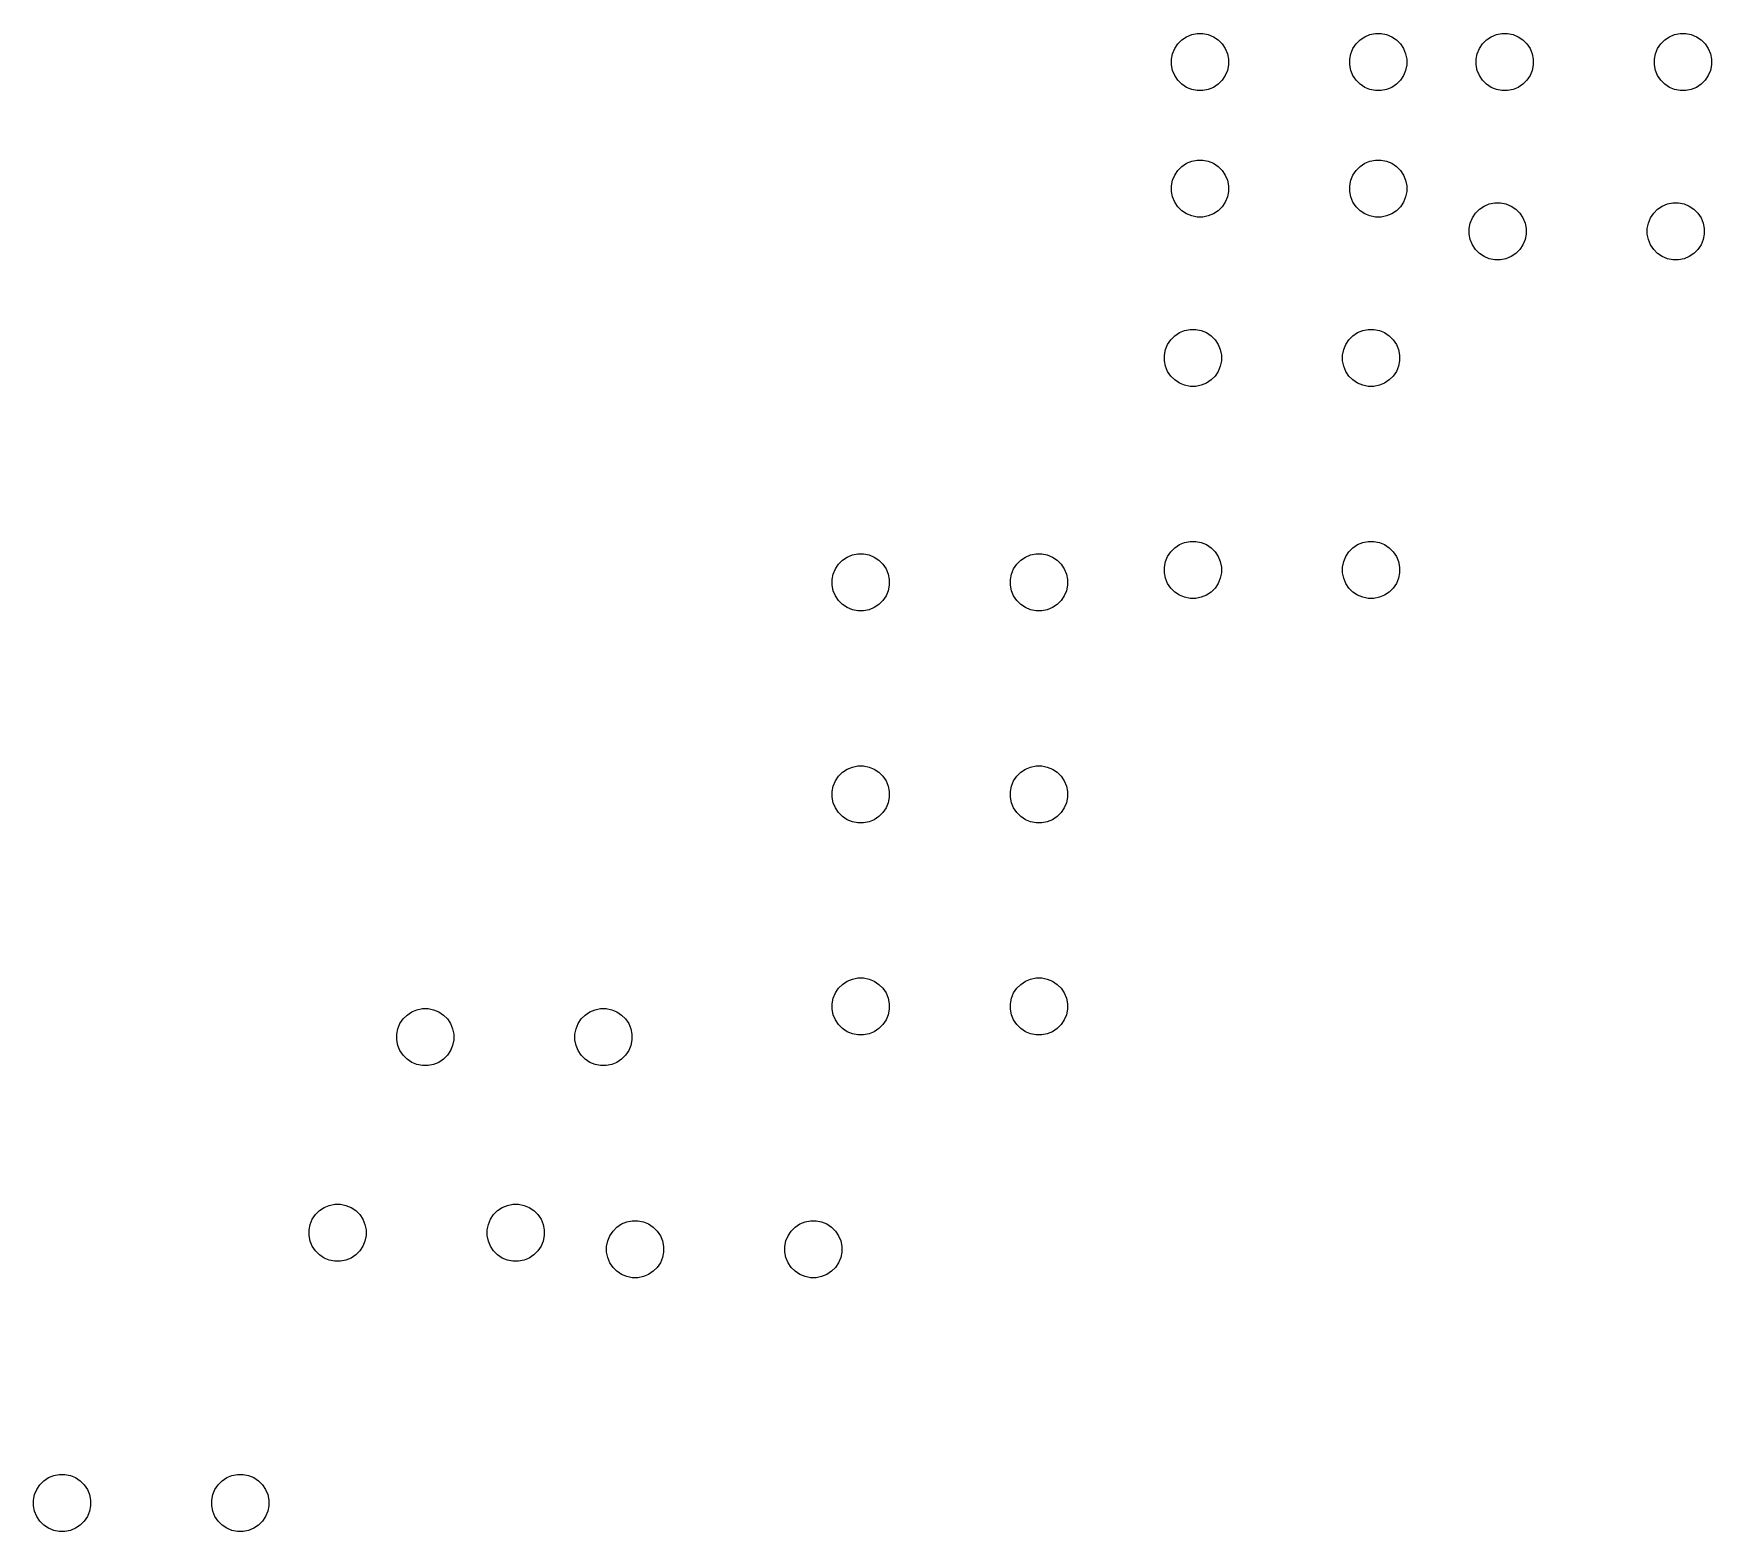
# Model space of a CAD drawing. Extents: x 30 to 480, y -170 to -28.
# Drawn here: x 397.04 to 444.12, y -164.68 to -122.65 of the extents above; entities that cross this region are included whole.
import ezdxf

# ---------------------------------------------------------------- set-up
doc = ezdxf.new("R2010")
doc.units = 0
doc.layers.add('BLACK', color=7, linetype='CONTINUOUS')

msp = doc.modelspace()

# ---------------------------------------------------------------- linework, layer by layer
at = {"layer": 'BLACK', "linetype": 'CONTINUOUS'}
for p, q in [((429.147, -122.94), (429.258, -122.829)), ((429.258, -122.829), (429.389, -122.741)), ((429.389, -122.741), (429.535, -122.681)), ((429.535, -122.681), (429.689, -122.65)), ((429.689, -122.65), (429.847, -122.65)), ((429.847, -122.65), (430.001, -122.681)), ((430.001, -122.681), (430.147, -122.741)), ((430.147, -122.741), (430.278, -122.829)), ((430.278, -122.829), (430.389, -122.94)), ((434.147, -122.94), (434.258, -122.829)), ((434.258, -122.829), (434.389, -122.741)), ((434.389, -122.741), (434.535, -122.681)), ((434.535, -122.681), (434.689, -122.65)), ((434.689, -122.65), (434.847, -122.65)), ((434.847, -122.65), (435.001, -122.681)), ((435.001, -122.681), (435.147, -122.741)), ((435.147, -122.741), (435.278, -122.829)), ((435.278, -122.829), (435.389, -122.94)), ((437.697, -122.94), (437.808, -122.829)), ((437.808, -122.829), (437.939, -122.741)), ((437.939, -122.741), (438.085, -122.681)), ((438.085, -122.681), (438.239, -122.65)), ((438.239, -122.65), (438.397, -122.65)), ((438.397, -122.65), (438.551, -122.681)), ((438.551, -122.681), (438.697, -122.741)), ((438.697, -122.741), (438.828, -122.829)), ((438.828, -122.829), (438.939, -122.94)), ((442.697, -122.94), (442.808, -122.829)), ((442.808, -122.829), (442.939, -122.741)), ((442.939, -122.741), (443.085, -122.681)), ((443.085, -122.681), (443.239, -122.65)), ((443.239, -122.65), (443.397, -122.65)), ((443.397, -122.65), (443.551, -122.681)), ((443.551, -122.681), (443.697, -122.741)), ((443.697, -122.741), (443.828, -122.829)), ((443.828, -122.829), (443.939, -122.94)), ((428.968, -123.371), (428.999, -123.217)), ((428.999, -123.217), (429.059, -123.071)), ((429.059, -123.071), (429.147, -122.94)), ((430.389, -122.94), (430.477, -123.071)), ((430.477, -123.071), (430.537, -123.217)), ((430.537, -123.217), (430.568, -123.371)), ((433.968, -123.371), (433.999, -123.217)), ((433.999, -123.217), (434.059, -123.071)), ((434.059, -123.071), (434.147, -122.94)), ((435.389, -122.94), (435.477, -123.071)), ((435.477, -123.071), (435.537, -123.217)), ((435.537, -123.217), (435.568, -123.371)), ((437.518, -123.371), (437.549, -123.217)), ((437.549, -123.217), (437.609, -123.071)), ((437.609, -123.071), (437.697, -122.94)), ((438.939, -122.94), (439.027, -123.071)), ((439.027, -123.071), (439.087, -123.217)), ((439.087, -123.217), (439.118, -123.371)), ((442.518, -123.371), (442.549, -123.217)), ((442.549, -123.217), (442.609, -123.071)), ((442.609, -123.071), (442.697, -122.94)), ((443.939, -122.94), (444.027, -123.071)), ((444.027, -123.071), (444.087, -123.217)), ((444.087, -123.217), (444.118, -123.371)), ((428.968, -123.529), (428.968, -123.371)), ((428.999, -123.683), (428.968, -123.529)), ((429.059, -123.829), (428.999, -123.683)), ((430.537, -123.683), (430.477, -123.829)), ((430.568, -123.529), (430.537, -123.683)), ((430.568, -123.371), (430.568, -123.529)), ((433.968, -123.529), (433.968, -123.371)), ((433.999, -123.683), (433.968, -123.529)), ((434.059, -123.829), (433.999, -123.683)), ((435.537, -123.683), (435.477, -123.829)), ((435.568, -123.529), (435.537, -123.683)), ((435.568, -123.371), (435.568, -123.529)), ((437.518, -123.529), (437.518, -123.371)), ((437.549, -123.683), (437.518, -123.529)), ((437.609, -123.829), (437.549, -123.683)), ((439.087, -123.683), (439.027, -123.829)), ((439.118, -123.529), (439.087, -123.683)), ((439.118, -123.371), (439.118, -123.529)), ((442.518, -123.529), (442.518, -123.371)), ((442.549, -123.683), (442.518, -123.529)), ((442.609, -123.829), (442.549, -123.683)), ((444.087, -123.683), (444.027, -123.829)), ((444.118, -123.529), (444.087, -123.683)), ((444.118, -123.371), (444.118, -123.529)), ((429.147, -123.96), (429.059, -123.829)), ((429.258, -124.071), (429.147, -123.96)), ((429.389, -124.159), (429.258, -124.071)), ((429.535, -124.219), (429.389, -124.159)), ((429.689, -124.25), (429.535, -124.219)), ((429.847, -124.25), (429.689, -124.25)), ((430.001, -124.219), (429.847, -124.25)), ((430.147, -124.159), (430.001, -124.219)), ((430.278, -124.071), (430.147, -124.159)), ((430.389, -123.96), (430.278, -124.071)), ((430.477, -123.829), (430.389, -123.96)), ((434.147, -123.96), (434.059, -123.829)), ((434.258, -124.071), (434.147, -123.96)), ((434.389, -124.159), (434.258, -124.071)), ((434.535, -124.219), (434.389, -124.159)), ((434.689, -124.25), (434.535, -124.219)), ((434.847, -124.25), (434.689, -124.25)), ((435.001, -124.219), (434.847, -124.25)), ((435.147, -124.159), (435.001, -124.219)), ((435.278, -124.071), (435.147, -124.159)), ((435.389, -123.96), (435.278, -124.071)), ((435.477, -123.829), (435.389, -123.96)), ((437.697, -123.96), (437.609, -123.829)), ((437.808, -124.071), (437.697, -123.96)), ((437.939, -124.159), (437.808, -124.071)), ((438.085, -124.219), (437.939, -124.159)), ((438.239, -124.25), (438.085, -124.219)), ((438.397, -124.25), (438.239, -124.25)), ((438.551, -124.219), (438.397, -124.25)), ((438.697, -124.159), (438.551, -124.219)), ((438.828, -124.071), (438.697, -124.159)), ((438.939, -123.96), (438.828, -124.071)), ((439.027, -123.829), (438.939, -123.96)), ((442.697, -123.96), (442.609, -123.829)), ((442.808, -124.071), (442.697, -123.96)), ((442.939, -124.159), (442.808, -124.071)), ((443.085, -124.219), (442.939, -124.159)), ((443.239, -124.25), (443.085, -124.219)), ((443.397, -124.25), (443.239, -124.25)), ((443.551, -124.219), (443.397, -124.25)), ((443.697, -124.159), (443.551, -124.219)), ((443.828, -124.071), (443.697, -124.159)), ((443.939, -123.96), (443.828, -124.071)), ((444.027, -123.829), (443.939, -123.96)), ((428.999, -126.767), (429.059, -126.621)), ((429.059, -126.621), (429.147, -126.49)), ((429.147, -126.49), (429.258, -126.379)), ((429.258, -126.379), (429.389, -126.291)), ((429.389, -126.291), (429.535, -126.231)), ((429.535, -126.231), (429.689, -126.2)), ((429.689, -126.2), (429.847, -126.2)), ((429.847, -126.2), (430.001, -126.231)), ((430.001, -126.231), (430.147, -126.291)), ((430.147, -126.291), (430.278, -126.379)), ((430.278, -126.379), (430.389, -126.49)), ((430.389, -126.49), (430.477, -126.621)), ((430.477, -126.621), (430.537, -126.767)), ((433.999, -126.767), (434.059, -126.621)), ((434.059, -126.621), (434.147, -126.49)), ((434.147, -126.49), (434.258, -126.379)), ((434.258, -126.379), (434.389, -126.291)), ((434.389, -126.291), (434.535, -126.231)), ((434.535, -126.231), (434.689, -126.2)), ((434.689, -126.2), (434.847, -126.2)), ((434.847, -126.2), (435.001, -126.231)), ((435.001, -126.231), (435.147, -126.291)), ((435.147, -126.291), (435.278, -126.379)), ((435.278, -126.379), (435.389, -126.49)), ((435.389, -126.49), (435.477, -126.621)), ((435.477, -126.621), (435.537, -126.767)), ((428.968, -126.921), (428.999, -126.767)), ((428.968, -127.079), (428.968, -126.921)), ((428.999, -127.233), (428.968, -127.079)), ((430.537, -126.767), (430.568, -126.921)), ((430.568, -127.079), (430.537, -127.233)), ((430.568, -126.921), (430.568, -127.079)), ((433.968, -126.921), (433.999, -126.767)), ((433.968, -127.079), (433.968, -126.921)), ((433.999, -127.233), (433.968, -127.079)), ((435.537, -126.767), (435.568, -126.921)), ((435.568, -127.079), (435.537, -127.233)), ((435.568, -126.921), (435.568, -127.079)), ((429.059, -127.379), (428.999, -127.233)), ((429.147, -127.51), (429.059, -127.379)), ((429.258, -127.621), (429.147, -127.51)), ((430.389, -127.51), (430.278, -127.621)), ((430.477, -127.379), (430.389, -127.51)), ((430.537, -127.233), (430.477, -127.379)), ((434.059, -127.379), (433.999, -127.233)), ((434.147, -127.51), (434.059, -127.379)), ((434.258, -127.621), (434.147, -127.51)), ((435.389, -127.51), (435.278, -127.621)), ((435.477, -127.379), (435.389, -127.51)), ((435.537, -127.233), (435.477, -127.379)), ((437.497, -127.69), (437.608, -127.579)), ((437.608, -127.579), (437.739, -127.491)), ((437.739, -127.491), (437.885, -127.431)), ((437.885, -127.431), (438.039, -127.4)), ((438.039, -127.4), (438.197, -127.4)), ((438.197, -127.4), (438.351, -127.431)), ((438.351, -127.431), (438.497, -127.491)), ((438.497, -127.491), (438.628, -127.579)), ((438.628, -127.579), (438.739, -127.69)), ((442.497, -127.69), (442.608, -127.579)), ((442.608, -127.579), (442.739, -127.491)), ((442.739, -127.491), (442.885, -127.431)), ((442.885, -127.431), (443.039, -127.4)), ((443.039, -127.4), (443.197, -127.4)), ((443.197, -127.4), (443.351, -127.431)), ((443.351, -127.431), (443.497, -127.491)), ((443.497, -127.491), (443.628, -127.579)), ((443.628, -127.579), (443.739, -127.69)), ((429.389, -127.709), (429.258, -127.621)), ((429.535, -127.769), (429.389, -127.709)), ((429.689, -127.8), (429.535, -127.769)), ((429.847, -127.8), (429.689, -127.8)), ((430.001, -127.769), (429.847, -127.8)), ((430.147, -127.709), (430.001, -127.769)), ((430.278, -127.621), (430.147, -127.709)), ((434.389, -127.709), (434.258, -127.621)), ((434.535, -127.769), (434.389, -127.709)), ((434.689, -127.8), (434.535, -127.769)), ((434.847, -127.8), (434.689, -127.8)), ((435.001, -127.769), (434.847, -127.8)), ((435.147, -127.709), (435.001, -127.769)), ((435.278, -127.621), (435.147, -127.709)), ((437.318, -128.121), (437.349, -127.967)), ((437.349, -127.967), (437.409, -127.821)), ((437.409, -127.821), (437.497, -127.69)), ((438.739, -127.69), (438.827, -127.821)), ((438.827, -127.821), (438.887, -127.967)), ((438.887, -127.967), (438.918, -128.121)), ((442.318, -128.121), (442.349, -127.967)), ((442.349, -127.967), (442.409, -127.821)), ((442.409, -127.821), (442.497, -127.69)), ((443.739, -127.69), (443.827, -127.821)), ((443.827, -127.821), (443.887, -127.967)), ((443.887, -127.967), (443.918, -128.121)), ((437.318, -128.279), (437.318, -128.121)), ((437.349, -128.433), (437.318, -128.279)), ((437.409, -128.579), (437.349, -128.433)), ((438.887, -128.433), (438.827, -128.579)), ((438.918, -128.279), (438.887, -128.433)), ((438.918, -128.121), (438.918, -128.279)), ((442.318, -128.279), (442.318, -128.121)), ((442.349, -128.433), (442.318, -128.279)), ((442.409, -128.579), (442.349, -128.433)), ((443.887, -128.433), (443.827, -128.579)), ((443.918, -128.279), (443.887, -128.433)), ((443.918, -128.121), (443.918, -128.279)), ((437.497, -128.71), (437.409, -128.579)), ((437.608, -128.821), (437.497, -128.71)), ((437.739, -128.909), (437.608, -128.821)), ((437.885, -128.969), (437.739, -128.909)), ((438.039, -129), (437.885, -128.969)), ((438.351, -128.969), (438.197, -129)), ((438.497, -128.909), (438.351, -128.969)), ((438.628, -128.821), (438.497, -128.909)), ((438.739, -128.71), (438.628, -128.821)), ((438.827, -128.579), (438.739, -128.71)), ((442.497, -128.71), (442.409, -128.579)), ((442.608, -128.821), (442.497, -128.71)), ((442.739, -128.909), (442.608, -128.821)), ((442.885, -128.969), (442.739, -128.909)), ((443.039, -129), (442.885, -128.969)), ((443.351, -128.969), (443.197, -129)), ((443.497, -128.909), (443.351, -128.969)), ((443.628, -128.821), (443.497, -128.909)), ((443.739, -128.71), (443.628, -128.821)), ((443.827, -128.579), (443.739, -128.71)), ((438.197, -129), (438.039, -129)), ((443.197, -129), (443.039, -129)), ((428.859, -131.371), (428.947, -131.24)), ((428.947, -131.24), (429.058, -131.129)), ((429.058, -131.129), (429.189, -131.041)), ((429.189, -131.041), (429.335, -130.981)), ((429.335, -130.981), (429.489, -130.95)), ((429.489, -130.95), (429.647, -130.95)), ((429.647, -130.95), (429.801, -130.981)), ((429.801, -130.981), (429.947, -131.041)), ((429.947, -131.041), (430.078, -131.129)), ((430.078, -131.129), (430.189, -131.24)), ((430.189, -131.24), (430.277, -131.371)), ((433.859, -131.371), (433.947, -131.24)), ((433.947, -131.24), (434.058, -131.129)), ((434.058, -131.129), (434.189, -131.041)), ((434.189, -131.041), (434.335, -130.981)), ((434.335, -130.981), (434.489, -130.95)), ((434.489, -130.95), (434.647, -130.95)), ((434.647, -130.95), (434.801, -130.981)), ((434.801, -130.981), (434.947, -131.041)), ((434.947, -131.041), (435.078, -131.129)), ((435.078, -131.129), (435.189, -131.24)), ((435.189, -131.24), (435.277, -131.371)), ((428.768, -131.671), (428.799, -131.517)), ((428.768, -131.829), (428.768, -131.671)), ((428.799, -131.517), (428.859, -131.371)), ((430.277, -131.371), (430.337, -131.517)), ((430.337, -131.517), (430.368, -131.671)), ((430.368, -131.671), (430.368, -131.829)), ((433.768, -131.671), (433.799, -131.517)), ((433.768, -131.829), (433.768, -131.671)), ((433.799, -131.517), (433.859, -131.371)), ((435.277, -131.371), (435.337, -131.517)), ((435.337, -131.517), (435.368, -131.671)), ((435.368, -131.671), (435.368, -131.829)), ((428.799, -131.983), (428.768, -131.829)), ((428.859, -132.129), (428.799, -131.983)), ((428.947, -132.26), (428.859, -132.129)), ((429.058, -132.371), (428.947, -132.26)), ((430.189, -132.26), (430.078, -132.371)), ((430.277, -132.129), (430.189, -132.26)), ((430.337, -131.983), (430.277, -132.129)), ((430.368, -131.829), (430.337, -131.983)), ((433.799, -131.983), (433.768, -131.829)), ((433.859, -132.129), (433.799, -131.983)), ((433.947, -132.26), (433.859, -132.129)), ((434.058, -132.371), (433.947, -132.26)), ((435.189, -132.26), (435.078, -132.371)), ((435.277, -132.129), (435.189, -132.26)), ((435.337, -131.983), (435.277, -132.129)), ((435.368, -131.829), (435.337, -131.983)), ((429.189, -132.459), (429.058, -132.371)), ((429.335, -132.519), (429.189, -132.459)), ((429.489, -132.55), (429.335, -132.519)), ((429.647, -132.55), (429.489, -132.55)), ((429.801, -132.519), (429.647, -132.55)), ((429.947, -132.459), (429.801, -132.519)), ((430.078, -132.371), (429.947, -132.459)), ((434.189, -132.459), (434.058, -132.371)), ((434.335, -132.519), (434.189, -132.459)), ((434.489, -132.55), (434.335, -132.519)), ((434.647, -132.55), (434.489, -132.55)), ((434.801, -132.519), (434.647, -132.55)), ((434.947, -132.459), (434.801, -132.519)), ((435.078, -132.371), (434.947, -132.459)), ((429.058, -137.079), (429.189, -136.991)), ((429.189, -136.991), (429.335, -136.931)), ((429.335, -136.931), (429.489, -136.9)), ((429.489, -136.9), (429.647, -136.9)), ((429.647, -136.9), (429.801, -136.931)), ((429.801, -136.931), (429.947, -136.991)), ((429.947, -136.991), (430.078, -137.079)), ((434.058, -137.079), (434.189, -136.991)), ((434.189, -136.991), (434.335, -136.931)), ((434.335, -136.931), (434.489, -136.9)), ((434.489, -136.9), (434.647, -136.9)), ((434.647, -136.9), (434.801, -136.931)), ((434.801, -136.931), (434.947, -136.991)), ((434.947, -136.991), (435.078, -137.079)), ((419.627, -137.54), (419.738, -137.429)), ((419.738, -137.429), (419.869, -137.341)), ((419.869, -137.341), (420.015, -137.281)), ((420.015, -137.281), (420.169, -137.25)), ((420.169, -137.25), (420.327, -137.25)), ((420.327, -137.25), (420.481, -137.281)), ((420.481, -137.281), (420.627, -137.341)), ((420.627, -137.341), (420.758, -137.429)), ((420.758, -137.429), (420.869, -137.54)), ((424.627, -137.54), (424.738, -137.429)), ((424.738, -137.429), (424.869, -137.341)), ((424.869, -137.341), (425.015, -137.281)), ((425.015, -137.281), (425.169, -137.25)), ((425.169, -137.25), (425.327, -137.25)), ((425.327, -137.25), (425.481, -137.281)), ((425.481, -137.281), (425.627, -137.341)), ((425.627, -137.341), (425.758, -137.429)), ((425.758, -137.429), (425.869, -137.54)), ((428.768, -137.621), (428.799, -137.467)), ((428.799, -137.467), (428.859, -137.321)), ((428.859, -137.321), (428.947, -137.19)), ((428.947, -137.19), (429.058, -137.079)), ((430.078, -137.079), (430.189, -137.19)), ((430.189, -137.19), (430.277, -137.321)), ((430.277, -137.321), (430.337, -137.467)), ((430.337, -137.467), (430.368, -137.621)), ((433.768, -137.621), (433.799, -137.467)), ((433.799, -137.467), (433.859, -137.321)), ((433.859, -137.321), (433.947, -137.19)), ((433.947, -137.19), (434.058, -137.079)), ((435.078, -137.079), (435.189, -137.19)), ((435.189, -137.19), (435.277, -137.321)), ((435.277, -137.321), (435.337, -137.467)), ((435.337, -137.467), (435.368, -137.621)), ((419.448, -137.971), (419.479, -137.817)), ((419.479, -137.817), (419.539, -137.671)), ((419.539, -137.671), (419.627, -137.54)), ((420.869, -137.54), (420.957, -137.671)), ((420.957, -137.671), (421.017, -137.817)), ((421.017, -137.817), (421.048, -137.971)), ((424.448, -137.971), (424.479, -137.817)), ((424.479, -137.817), (424.539, -137.671)), ((424.539, -137.671), (424.627, -137.54)), ((425.869, -137.54), (425.957, -137.671)), ((425.957, -137.671), (426.017, -137.817)), ((426.017, -137.817), (426.048, -137.971)), ((428.768, -137.779), (428.768, -137.621)), ((428.799, -137.933), (428.768, -137.779)), ((428.859, -138.079), (428.799, -137.933)), ((430.337, -137.933), (430.277, -138.079)), ((430.368, -137.779), (430.337, -137.933)), ((430.368, -137.621), (430.368, -137.779)), ((433.768, -137.779), (433.768, -137.621)), ((433.799, -137.933), (433.768, -137.779)), ((433.859, -138.079), (433.799, -137.933)), ((435.337, -137.933), (435.277, -138.079)), ((435.368, -137.779), (435.337, -137.933)), ((435.368, -137.621), (435.368, -137.779)), ((419.448, -138.129), (419.448, -137.971)), ((419.479, -138.283), (419.448, -138.129)), ((419.539, -138.429), (419.479, -138.283)), ((421.017, -138.283), (420.957, -138.429)), ((421.048, -138.129), (421.017, -138.283)), ((421.048, -137.971), (421.048, -138.129)), ((424.448, -138.129), (424.448, -137.971)), ((424.479, -138.283), (424.448, -138.129)), ((424.539, -138.429), (424.479, -138.283)), ((426.017, -138.283), (425.957, -138.429)), ((426.048, -138.129), (426.017, -138.283)), ((426.048, -137.971), (426.048, -138.129)), ((428.947, -138.21), (428.859, -138.079)), ((429.058, -138.321), (428.947, -138.21)), ((429.189, -138.409), (429.058, -138.321)), ((429.335, -138.469), (429.189, -138.409)), ((429.947, -138.409), (429.801, -138.469)), ((430.078, -138.321), (429.947, -138.409)), ((430.189, -138.21), (430.078, -138.321)), ((430.277, -138.079), (430.189, -138.21)), ((433.947, -138.21), (433.859, -138.079)), ((434.058, -138.321), (433.947, -138.21)), ((434.189, -138.409), (434.058, -138.321)), ((434.335, -138.469), (434.189, -138.409)), ((434.947, -138.409), (434.801, -138.469)), ((435.078, -138.321), (434.947, -138.409)), ((435.189, -138.21), (435.078, -138.321)), ((435.277, -138.079), (435.189, -138.21)), ((419.627, -138.56), (419.539, -138.429)), ((419.738, -138.671), (419.627, -138.56)), ((419.869, -138.759), (419.738, -138.671)), ((420.015, -138.819), (419.869, -138.759)), ((420.169, -138.85), (420.015, -138.819)), ((420.327, -138.85), (420.169, -138.85)), ((420.481, -138.819), (420.327, -138.85)), ((420.627, -138.759), (420.481, -138.819)), ((420.758, -138.671), (420.627, -138.759)), ((420.869, -138.56), (420.758, -138.671)), ((420.957, -138.429), (420.869, -138.56)), ((424.627, -138.56), (424.539, -138.429)), ((424.738, -138.671), (424.627, -138.56)), ((424.869, -138.759), (424.738, -138.671)), ((425.015, -138.819), (424.869, -138.759)), ((425.169, -138.85), (425.015, -138.819)), ((425.327, -138.85), (425.169, -138.85)), ((425.481, -138.819), (425.327, -138.85)), ((425.627, -138.759), (425.481, -138.819)), ((425.758, -138.671), (425.627, -138.759)), ((425.869, -138.56), (425.758, -138.671)), ((425.957, -138.429), (425.869, -138.56)), ((429.489, -138.5), (429.335, -138.469)), ((429.647, -138.5), (429.489, -138.5)), ((429.801, -138.469), (429.647, -138.5)), ((434.489, -138.5), (434.335, -138.469)), ((434.647, -138.5), (434.489, -138.5)), ((434.801, -138.469), (434.647, -138.5)), ((419.539, -143.621), (419.627, -143.49)), ((419.627, -143.49), (419.738, -143.379)), ((419.738, -143.379), (419.869, -143.291)), ((419.869, -143.291), (420.015, -143.231)), ((420.015, -143.231), (420.169, -143.2)), ((420.169, -143.2), (420.327, -143.2)), ((420.327, -143.2), (420.481, -143.231)), ((420.481, -143.231), (420.627, -143.291)), ((420.627, -143.291), (420.758, -143.379)), ((420.758, -143.379), (420.869, -143.49)), ((420.869, -143.49), (420.957, -143.621)), ((424.539, -143.621), (424.627, -143.49)), ((424.627, -143.49), (424.738, -143.379)), ((424.738, -143.379), (424.869, -143.291)), ((424.869, -143.291), (425.015, -143.231)), ((425.015, -143.231), (425.169, -143.2)), ((425.169, -143.2), (425.327, -143.2)), ((425.327, -143.2), (425.481, -143.231)), ((425.481, -143.231), (425.627, -143.291)), ((425.627, -143.291), (425.758, -143.379)), ((425.758, -143.379), (425.869, -143.49)), ((425.869, -143.49), (425.957, -143.621)), ((419.448, -143.921), (419.479, -143.767)), ((419.448, -144.079), (419.448, -143.921)), ((419.479, -143.767), (419.539, -143.621)), ((420.957, -143.621), (421.017, -143.767)), ((421.017, -143.767), (421.048, -143.921)), ((421.048, -143.921), (421.048, -144.079)), ((424.448, -143.921), (424.479, -143.767)), ((424.448, -144.079), (424.448, -143.921)), ((424.479, -143.767), (424.539, -143.621)), ((425.957, -143.621), (426.017, -143.767)), ((426.017, -143.767), (426.048, -143.921)), ((426.048, -143.921), (426.048, -144.079)), ((419.479, -144.233), (419.448, -144.079)), ((419.539, -144.379), (419.479, -144.233)), ((419.627, -144.51), (419.539, -144.379)), ((419.738, -144.621), (419.627, -144.51)), ((420.869, -144.51), (420.758, -144.621)), ((420.957, -144.379), (420.869, -144.51)), ((421.017, -144.233), (420.957, -144.379)), ((421.048, -144.079), (421.017, -144.233)), ((424.479, -144.233), (424.448, -144.079)), ((424.539, -144.379), (424.479, -144.233)), ((424.627, -144.51), (424.539, -144.379)), ((424.738, -144.621), (424.627, -144.51)), ((425.869, -144.51), (425.758, -144.621)), ((425.957, -144.379), (425.869, -144.51)), ((426.017, -144.233), (425.957, -144.379)), ((426.048, -144.079), (426.017, -144.233)), ((419.869, -144.709), (419.738, -144.621)), ((420.015, -144.769), (419.869, -144.709)), ((420.169, -144.8), (420.015, -144.769)), ((420.327, -144.8), (420.169, -144.8)), ((420.481, -144.769), (420.327, -144.8)), ((420.627, -144.709), (420.481, -144.769)), ((420.758, -144.621), (420.627, -144.709)), ((424.869, -144.709), (424.738, -144.621)), ((425.015, -144.769), (424.869, -144.709)), ((425.169, -144.8), (425.015, -144.769)), ((425.327, -144.8), (425.169, -144.8)), ((425.481, -144.769), (425.327, -144.8)), ((425.627, -144.709), (425.481, -144.769)), ((425.758, -144.621), (425.627, -144.709)), ((419.738, -149.329), (419.869, -149.241)), ((419.869, -149.241), (420.015, -149.181)), ((420.015, -149.181), (420.169, -149.15)), ((420.169, -149.15), (420.327, -149.15)), ((420.327, -149.15), (420.481, -149.181)), ((420.481, -149.181), (420.627, -149.241)), ((420.627, -149.241), (420.758, -149.329)), ((424.738, -149.329), (424.869, -149.241)), ((424.869, -149.241), (425.015, -149.181)), ((425.015, -149.181), (425.169, -149.15)), ((425.169, -149.15), (425.327, -149.15)), ((425.327, -149.15), (425.481, -149.181)), ((425.481, -149.181), (425.627, -149.241)), ((425.627, -149.241), (425.758, -149.329)), ((419.479, -149.717), (419.539, -149.571)), ((419.539, -149.571), (419.627, -149.44)), ((419.627, -149.44), (419.738, -149.329)), ((420.758, -149.329), (420.869, -149.44)), ((420.869, -149.44), (420.957, -149.571)), ((420.957, -149.571), (421.017, -149.717)), ((424.479, -149.717), (424.539, -149.571)), ((424.539, -149.571), (424.627, -149.44)), ((424.627, -149.44), (424.738, -149.329)), ((425.758, -149.329), (425.869, -149.44)), ((425.869, -149.44), (425.957, -149.571)), ((425.957, -149.571), (426.017, -149.717)), ((407.518, -150.189), (407.649, -150.101)), ((407.649, -150.101), (407.795, -150.041)), ((407.795, -150.041), (407.949, -150.01)), ((407.949, -150.01), (408.107, -150.01)), ((408.107, -150.01), (408.261, -150.041)), ((408.261, -150.041), (408.407, -150.101)), ((408.407, -150.101), (408.538, -150.189)), ((412.518, -150.189), (412.649, -150.101)), ((412.649, -150.101), (412.795, -150.041)), ((412.795, -150.041), (412.949, -150.01)), ((412.949, -150.01), (413.107, -150.01)), ((413.107, -150.01), (413.261, -150.041)), ((413.261, -150.041), (413.407, -150.101)), ((413.407, -150.101), (413.538, -150.189)), ((419.448, -149.871), (419.479, -149.717)), ((419.448, -150.029), (419.448, -149.871)), ((419.479, -150.183), (419.448, -150.029)), ((419.539, -150.329), (419.479, -150.183)), ((421.017, -150.183), (420.957, -150.329)), ((421.017, -149.717), (421.048, -149.871)), ((421.048, -150.029), (421.017, -150.183)), ((421.048, -149.871), (421.048, -150.029)), ((424.448, -149.871), (424.479, -149.717)), ((424.448, -150.029), (424.448, -149.871)), ((424.479, -150.183), (424.448, -150.029)), ((424.539, -150.329), (424.479, -150.183)), ((426.017, -150.183), (425.957, -150.329)), ((426.017, -149.717), (426.048, -149.871)), ((426.048, -150.029), (426.017, -150.183)), ((426.048, -149.871), (426.048, -150.029)), ((407.228, -150.731), (407.259, -150.577)), ((407.259, -150.577), (407.319, -150.431)), ((407.319, -150.431), (407.407, -150.3)), ((407.407, -150.3), (407.518, -150.189)), ((408.538, -150.189), (408.649, -150.3)), ((408.649, -150.3), (408.737, -150.431)), ((408.737, -150.431), (408.797, -150.577)), ((408.797, -150.577), (408.828, -150.731)), ((412.228, -150.731), (412.259, -150.577)), ((412.259, -150.577), (412.319, -150.431)), ((412.319, -150.431), (412.407, -150.3)), ((412.407, -150.3), (412.518, -150.189)), ((413.538, -150.189), (413.649, -150.3)), ((413.649, -150.3), (413.737, -150.431)), ((413.737, -150.431), (413.797, -150.577)), ((413.797, -150.577), (413.828, -150.731)), ((419.627, -150.46), (419.539, -150.329)), ((419.738, -150.571), (419.627, -150.46)), ((419.869, -150.659), (419.738, -150.571)), ((420.758, -150.571), (420.627, -150.659)), ((420.869, -150.46), (420.758, -150.571)), ((420.957, -150.329), (420.869, -150.46)), ((424.627, -150.46), (424.539, -150.329)), ((424.738, -150.571), (424.627, -150.46)), ((424.869, -150.659), (424.738, -150.571)), ((425.758, -150.571), (425.627, -150.659)), ((425.869, -150.46), (425.758, -150.571)), ((425.957, -150.329), (425.869, -150.46)), ((407.228, -150.889), (407.228, -150.731)), ((407.259, -151.043), (407.228, -150.889)), ((407.319, -151.189), (407.259, -151.043)), ((408.797, -151.043), (408.737, -151.189)), ((408.828, -150.889), (408.797, -151.043)), ((408.828, -150.731), (408.828, -150.889)), ((412.228, -150.889), (412.228, -150.731)), ((412.259, -151.043), (412.228, -150.889)), ((412.319, -151.189), (412.259, -151.043)), ((413.797, -151.043), (413.737, -151.189)), ((413.828, -150.889), (413.797, -151.043)), ((413.828, -150.731), (413.828, -150.889)), ((420.015, -150.719), (419.869, -150.659)), ((420.169, -150.75), (420.015, -150.719)), ((420.327, -150.75), (420.169, -150.75)), ((420.481, -150.719), (420.327, -150.75)), ((420.627, -150.659), (420.481, -150.719)), ((425.015, -150.719), (424.869, -150.659)), ((425.169, -150.75), (425.015, -150.719)), ((425.327, -150.75), (425.169, -150.75)), ((425.481, -150.719), (425.327, -150.75)), ((425.627, -150.659), (425.481, -150.719)), ((407.407, -151.32), (407.319, -151.189)), ((407.518, -151.431), (407.407, -151.32)), ((407.649, -151.519), (407.518, -151.431)), ((407.795, -151.579), (407.649, -151.519)), ((407.949, -151.61), (407.795, -151.579)), ((408.261, -151.579), (408.107, -151.61)), ((408.407, -151.519), (408.261, -151.579)), ((408.538, -151.431), (408.407, -151.519)), ((408.649, -151.32), (408.538, -151.431)), ((408.737, -151.189), (408.649, -151.32)), ((412.407, -151.32), (412.319, -151.189)), ((412.518, -151.431), (412.407, -151.32)), ((412.649, -151.519), (412.518, -151.431)), ((412.795, -151.579), (412.649, -151.519)), ((412.949, -151.61), (412.795, -151.579)), ((413.261, -151.579), (413.107, -151.61)), ((413.407, -151.519), (413.261, -151.579)), ((413.538, -151.431), (413.407, -151.519)), ((413.649, -151.32), (413.538, -151.431)), ((413.737, -151.189), (413.649, -151.32)), ((408.107, -151.61), (407.949, -151.61)), ((413.107, -151.61), (412.949, -151.61)), ((404.859, -155.921), (404.947, -155.79)), ((404.947, -155.79), (405.058, -155.679)), ((405.058, -155.679), (405.189, -155.591)), ((405.189, -155.591), (405.335, -155.531)), ((405.335, -155.531), (405.489, -155.5)), ((405.489, -155.5), (405.647, -155.5)), ((405.647, -155.5), (405.801, -155.531)), ((405.801, -155.531), (405.947, -155.591)), ((405.947, -155.591), (406.078, -155.679)), ((406.078, -155.679), (406.189, -155.79)), ((406.189, -155.79), (406.277, -155.921)), ((409.859, -155.921), (409.947, -155.79)), ((409.947, -155.79), (410.058, -155.679)), ((410.058, -155.679), (410.189, -155.591)), ((410.189, -155.591), (410.335, -155.531)), ((410.335, -155.531), (410.489, -155.5)), ((410.489, -155.5), (410.647, -155.5)), ((410.647, -155.5), (410.801, -155.531)), ((410.801, -155.531), (410.947, -155.591)), ((410.947, -155.591), (411.078, -155.679)), ((411.078, -155.679), (411.189, -155.79)), ((411.189, -155.79), (411.277, -155.921)), ((404.768, -156.221), (404.799, -156.067)), ((404.768, -156.379), (404.768, -156.221)), ((404.799, -156.067), (404.859, -155.921)), ((406.277, -155.921), (406.337, -156.067)), ((406.337, -156.067), (406.368, -156.221)), ((406.368, -156.221), (406.368, -156.379)), ((409.768, -156.221), (409.799, -156.067)), ((409.768, -156.379), (409.768, -156.221)), ((409.799, -156.067), (409.859, -155.921)), ((411.277, -155.921), (411.337, -156.067)), ((411.337, -156.067), (411.368, -156.221)), ((411.368, -156.221), (411.368, -156.379)), ((413.209, -156.381), (413.297, -156.25)), ((413.297, -156.25), (413.408, -156.139)), ((413.408, -156.139), (413.539, -156.051)), ((413.539, -156.051), (413.685, -155.991)), ((413.685, -155.991), (413.839, -155.96)), ((413.839, -155.96), (413.997, -155.96)), ((413.997, -155.96), (414.151, -155.991)), ((414.151, -155.991), (414.297, -156.051)), ((414.297, -156.051), (414.428, -156.139)), ((414.428, -156.139), (414.539, -156.25)), ((414.539, -156.25), (414.627, -156.381)), ((418.209, -156.381), (418.297, -156.25)), ((418.297, -156.25), (418.408, -156.139)), ((418.408, -156.139), (418.539, -156.051)), ((418.539, -156.051), (418.685, -155.991)), ((418.685, -155.991), (418.839, -155.96)), ((418.839, -155.96), (418.997, -155.96)), ((418.997, -155.96), (419.151, -155.991)), ((419.151, -155.991), (419.297, -156.051)), ((419.297, -156.051), (419.428, -156.139)), ((419.428, -156.139), (419.539, -156.25)), ((419.539, -156.25), (419.627, -156.381)), ((404.799, -156.533), (404.768, -156.379)), ((404.859, -156.679), (404.799, -156.533)), ((404.947, -156.81), (404.859, -156.679)), ((406.277, -156.679), (406.189, -156.81)), ((406.337, -156.533), (406.277, -156.679)), ((406.368, -156.379), (406.337, -156.533)), ((409.799, -156.533), (409.768, -156.379)), ((409.859, -156.679), (409.799, -156.533)), ((409.947, -156.81), (409.859, -156.679)), ((411.277, -156.679), (411.189, -156.81)), ((411.337, -156.533), (411.277, -156.679)), ((411.368, -156.379), (411.337, -156.533)), ((413.118, -156.681), (413.149, -156.527)), ((413.118, -156.839), (413.118, -156.681)), ((413.149, -156.527), (413.209, -156.381)), ((414.627, -156.381), (414.687, -156.527)), ((414.687, -156.527), (414.718, -156.681)), ((414.718, -156.681), (414.718, -156.839)), ((418.118, -156.681), (418.149, -156.527)), ((418.118, -156.839), (418.118, -156.681)), ((418.149, -156.527), (418.209, -156.381)), ((419.627, -156.381), (419.687, -156.527)), ((419.687, -156.527), (419.718, -156.681)), ((419.718, -156.681), (419.718, -156.839)), ((405.058, -156.921), (404.947, -156.81)), ((405.189, -157.009), (405.058, -156.921)), ((405.335, -157.069), (405.189, -157.009)), ((405.489, -157.1), (405.335, -157.069)), ((405.647, -157.1), (405.489, -157.1)), ((405.801, -157.069), (405.647, -157.1)), ((405.947, -157.009), (405.801, -157.069)), ((406.078, -156.921), (405.947, -157.009)), ((406.189, -156.81), (406.078, -156.921)), ((410.058, -156.921), (409.947, -156.81)), ((410.189, -157.009), (410.058, -156.921)), ((410.335, -157.069), (410.189, -157.009)), ((410.489, -157.1), (410.335, -157.069)), ((410.647, -157.1), (410.489, -157.1)), ((410.801, -157.069), (410.647, -157.1)), ((410.947, -157.009), (410.801, -157.069)), ((411.078, -156.921), (410.947, -157.009)), ((411.189, -156.81), (411.078, -156.921)), ((413.149, -156.993), (413.118, -156.839)), ((413.209, -157.139), (413.149, -156.993)), ((413.297, -157.27), (413.209, -157.139)), ((414.627, -157.139), (414.539, -157.27)), ((414.687, -156.993), (414.627, -157.139)), ((414.718, -156.839), (414.687, -156.993)), ((418.149, -156.993), (418.118, -156.839)), ((418.209, -157.139), (418.149, -156.993)), ((418.297, -157.27), (418.209, -157.139)), ((419.627, -157.139), (419.539, -157.27)), ((419.687, -156.993), (419.627, -157.139)), ((419.718, -156.839), (419.687, -156.993)), ((413.408, -157.381), (413.297, -157.27)), ((413.539, -157.469), (413.408, -157.381)), ((413.685, -157.529), (413.539, -157.469)), ((413.839, -157.56), (413.685, -157.529)), ((413.997, -157.56), (413.839, -157.56)), ((414.151, -157.529), (413.997, -157.56)), ((414.297, -157.469), (414.151, -157.529)), ((414.428, -157.381), (414.297, -157.469)), ((414.539, -157.27), (414.428, -157.381)), ((418.408, -157.381), (418.297, -157.27)), ((418.539, -157.469), (418.408, -157.381)), ((418.685, -157.529), (418.539, -157.469)), ((418.839, -157.56), (418.685, -157.529)), ((418.997, -157.56), (418.839, -157.56)), ((419.151, -157.529), (418.997, -157.56)), ((419.297, -157.469), (419.151, -157.529)), ((419.428, -157.381), (419.297, -157.469)), ((419.539, -157.27), (419.428, -157.381)), ((397.217, -163.37), (397.328, -163.259)), ((397.328, -163.259), (397.459, -163.171)), ((397.459, -163.171), (397.605, -163.111)), ((397.605, -163.111), (397.759, -163.08)), ((397.759, -163.08), (397.917, -163.08)), ((397.917, -163.08), (398.071, -163.111)), ((398.071, -163.111), (398.217, -163.171)), ((398.217, -163.171), (398.348, -163.259)), ((398.348, -163.259), (398.459, -163.37)), ((402.217, -163.37), (402.328, -163.259)), ((402.328, -163.259), (402.459, -163.171)), ((402.459, -163.171), (402.605, -163.111)), ((402.605, -163.111), (402.759, -163.08)), ((402.759, -163.08), (402.917, -163.08)), ((402.917, -163.08), (403.071, -163.111)), ((403.071, -163.111), (403.217, -163.171)), ((403.217, -163.171), (403.348, -163.259)), ((403.348, -163.259), (403.459, -163.37)), ((397.038, -163.801), (397.069, -163.647)), ((397.038, -163.959), (397.038, -163.801)), ((397.069, -163.647), (397.129, -163.501)), ((397.129, -163.501), (397.217, -163.37)), ((398.459, -163.37), (398.547, -163.501)), ((398.547, -163.501), (398.607, -163.647)), ((398.607, -163.647), (398.638, -163.801)), ((398.638, -163.801), (398.638, -163.959)), ((402.038, -163.801), (402.069, -163.647)), ((402.038, -163.959), (402.038, -163.801)), ((402.069, -163.647), (402.129, -163.501)), ((402.129, -163.501), (402.217, -163.37)), ((403.459, -163.37), (403.547, -163.501)), ((403.547, -163.501), (403.607, -163.647)), ((403.607, -163.647), (403.638, -163.801)), ((403.638, -163.801), (403.638, -163.959)), ((397.069, -164.113), (397.038, -163.959)), ((397.129, -164.259), (397.069, -164.113)), ((397.217, -164.39), (397.129, -164.259)), ((398.547, -164.259), (398.459, -164.39)), ((398.607, -164.113), (398.547, -164.259)), ((398.638, -163.959), (398.607, -164.113)), ((402.069, -164.113), (402.038, -163.959)), ((402.129, -164.259), (402.069, -164.113)), ((402.217, -164.39), (402.129, -164.259)), ((403.547, -164.259), (403.459, -164.39)), ((403.607, -164.113), (403.547, -164.259)), ((403.638, -163.959), (403.607, -164.113)), ((397.328, -164.501), (397.217, -164.39)), ((397.459, -164.589), (397.328, -164.501)), ((397.605, -164.649), (397.459, -164.589)), ((397.759, -164.68), (397.605, -164.649)), ((397.917, -164.68), (397.759, -164.68)), ((398.071, -164.649), (397.917, -164.68)), ((398.217, -164.589), (398.071, -164.649)), ((398.348, -164.501), (398.217, -164.589)), ((398.459, -164.39), (398.348, -164.501)), ((402.328, -164.501), (402.217, -164.39)), ((402.459, -164.589), (402.328, -164.501)), ((402.605, -164.649), (402.459, -164.589)), ((402.759, -164.68), (402.605, -164.649)), ((402.917, -164.68), (402.759, -164.68)), ((403.071, -164.649), (402.917, -164.68)), ((403.217, -164.589), (403.071, -164.649)), ((403.348, -164.501), (403.217, -164.589)), ((403.459, -164.39), (403.348, -164.501))]:
    msp.add_line(p, q, dxfattribs=at)

doc.saveas('drawing.dxf')
